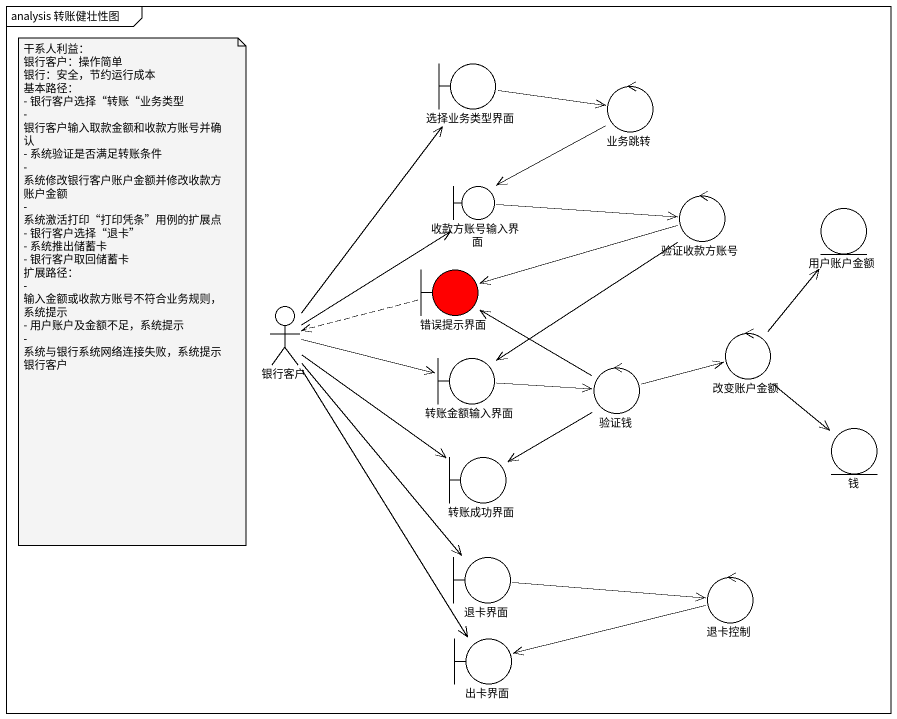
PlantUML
@startuml
mainframe analysis 转账健壮性图
boundary 选择业务类型界面
control 业务跳转
boundary 收款方账号输入界面
control 验证收款方账号
entity 用户账户金额
boundary 错误提示界面 #FF0000
actor 银行客户
control 改变账户金额
boundary 转账金额输入界面
control 验证钱
entity 钱
boundary 转账成功界面
boundary 退卡界面
control 退卡控制
boundary 出卡界面
选择业务类型界面 -right-> 业务跳转
业务跳转 --> 收款方账号输入界面
收款方账号输入界面 -right-> 验证收款方账号
验证收款方账号 -left-> 错误提示界面
验证收款方账号 --> 转账金额输入界面
错误提示界面 .left.> 银行客户
银行客户 -up-> 选择业务类型界面
银行客户 -up-> 收款方账号输入界面
银行客户 -right-> 转账金额输入界面
银行客户 --> 转账成功界面
银行客户 --> 退卡界面
银行客户 --> 出卡界面
改变账户金额 -up-> 用户账户金额
改变账户金额 --> 钱
转账金额输入界面 -right-> 验证钱
验证钱 -up-> 错误提示界面
验证钱 -right-> 改变账户金额
验证钱 --> 转账成功界面
退卡界面 -right-> 退卡控制
退卡控制 -left-> 出卡界面
note as N1
  干系人利益：
  银行客户：操作简单
  银行：安全，节约运行成本
  基本路径：
  - 银行客户选择“转账“业务类型
  - 银行客户输入取款金额和收款方账号并确认
  - 系统验证是否满足转账条件
  - 系统修改银行客户账户金额并修改收款方账户金额
  - 系统激活打印“打印凭条”用例的扩展点
  - 银行客户选择“退卡”
  - 系统推出储蓄卡
  - 银行客户取回储蓄卡
  扩展路径：
  - 输入金额或收款方账号不符合业务规则，系统提示
  - 用户账户及金额不足，系统提示
  - 系统与银行系统网络连接失败，系统提示银行客户
end note
@enduml
